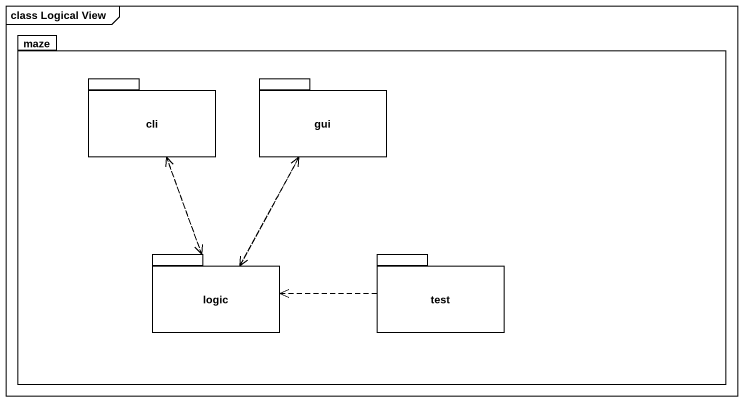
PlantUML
@startuml
mainframe class Logical View
package maze {
  package cli {
  }
  package gui {
  }
  package logic {
  }
  package test {
  }
}
cli ..> logic
gui ..> logic
logic .up.> cli
logic .up.> gui
test .left.> logic
@enduml
